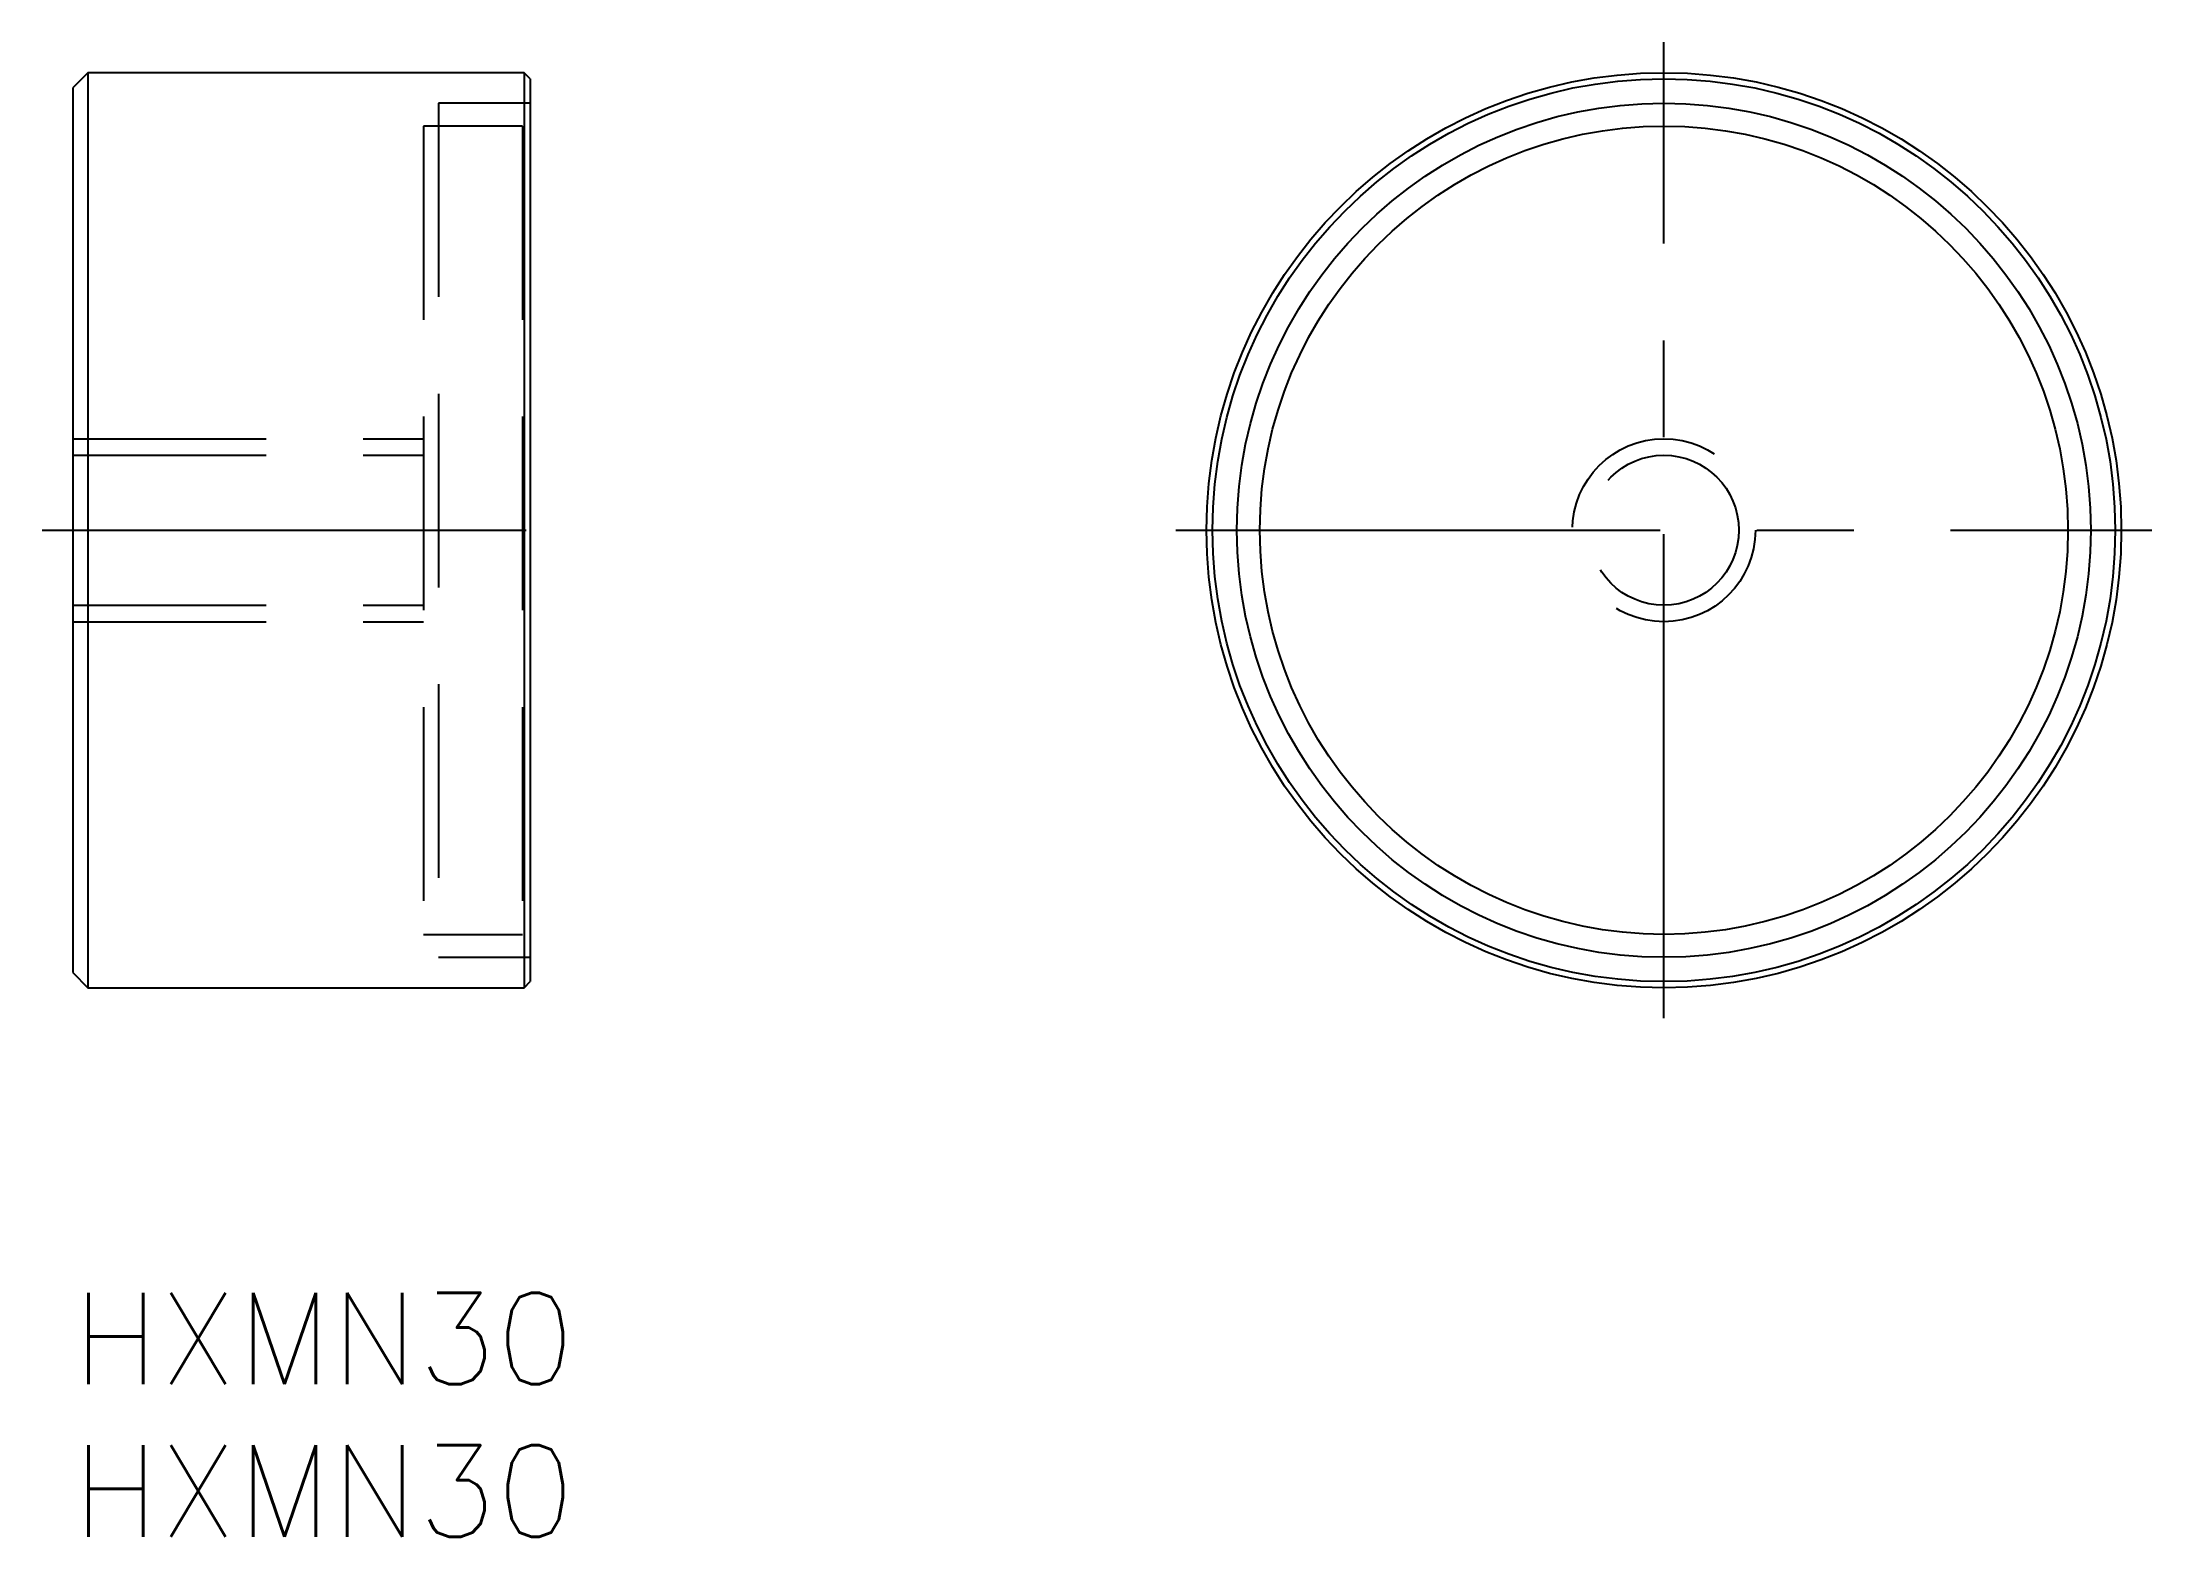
# Model space of a CAD drawing. Extents: x -1 to 68.2, y -8 to 41.
import ezdxf

# ---------------------------------------------------------------- set-up
doc = ezdxf.new("R2010")
doc.units = 0
doc.header["$LTSCALE"] = 0.5
doc.linetypes.add('CENTER', pattern=[50.8, 31.75, -6.35, 6.35, -6.35])
doc.linetypes.add('DASHED', pattern=[19.05, 12.7, -6.35])
for name, color, linetype in [('MSM_CENTER', 1, 'CENTER'), ('MSM_CONTINUOUS', 7, 'CONTINUOUS'), ('MSM_DASHED', 4, 'DASHED'), ('MSM_PART_NUMBER', 7, 'CONTINUOUS')]:
    doc.layers.add(name, color=color, linetype=linetype)
doc.styles.get("Standard").update_dxf_attribs({"font": 'txt.shx', "height": 1, "bigfont": 'bigfont.shx'})

# ---------------------------------------------------------------- blocks, each defined once
blk = doc.blocks.new('*U33')
at = {"layer": 'MSM_PART_NUMBER'}
blk.add_text('HXMN30', height=3, dxfattribs=at).set_placement((0, -3))
blk = doc.blocks.new('*U34')
at = {"layer": 'MSM_PART_NUMBER'}
blk.add_text('HXMN30', height=3, dxfattribs=at).set_placement((0, -8))

msp = doc.modelspace()

# ---------------------------------------------------------------- linework, layer by layer
at = {"layer": 'MSM_CENTER'}
for p, q in [((52.18, 9), (52.18, 41)), ((-1, 25), (16, 25)), ((36.18, 25), (68.18, 25))]:
    msp.add_line(p, q, dxfattribs=at)
at = {"layer": 'MSM_CONTINUOUS'}
for p, q in [((0.5, 40), (0, 39.5)), ((0, 39.5), (0, 10.5)), ((14.8, 40), (0.5, 40)), ((0.5, 40), (0.5, 10)), ((15, 39.8), (14.8, 40)), ((14.8, 40), (14.8, 10)), ((15, 39.8), (15, 10.2)), ((0, 10.5), (0.5, 10)), ((0.5, 10), (14.8, 10)), ((14.8, 10), (15, 10.2))]:
    msp.add_line(p, q, dxfattribs=at)
for radius in [15, 14.8, 14, 13.25]:
    msp.add_circle((52.18, 25), radius, dxfattribs=at)
at = {"layer": 'MSM_DASHED'}
for p, q in [((15, 39), (12, 39)), ((12, 39), (12, 11)), ((14.75, 38.25), (11.5, 38.25)), ((11.5, 38.25), (11.5, 11.75)), ((14.75, 38.25), (14.75, 11.75)), ((0, 28), (11.5, 28)), ((0, 27.458), (11.5, 27.458)), ((0, 22.542), (11.5, 22.542)), ((0, 22), (11.5, 22)), ((11.5, 11.75), (14.75, 11.75)), ((12, 11), (15, 11))]:
    msp.add_line(p, q, dxfattribs=at)
for radius in [3, 2.458]:
    msp.add_circle((52.18, 25), radius, dxfattribs=at)

# ---------------------------------------------------------------- block references
at = {"layer": 'MSM_CONTINUOUS'}
for name in ['*U33', '*U34']:
    msp.add_blockref(name, (0, 0), dxfattribs=at)

doc.saveas('drawing.dxf')
